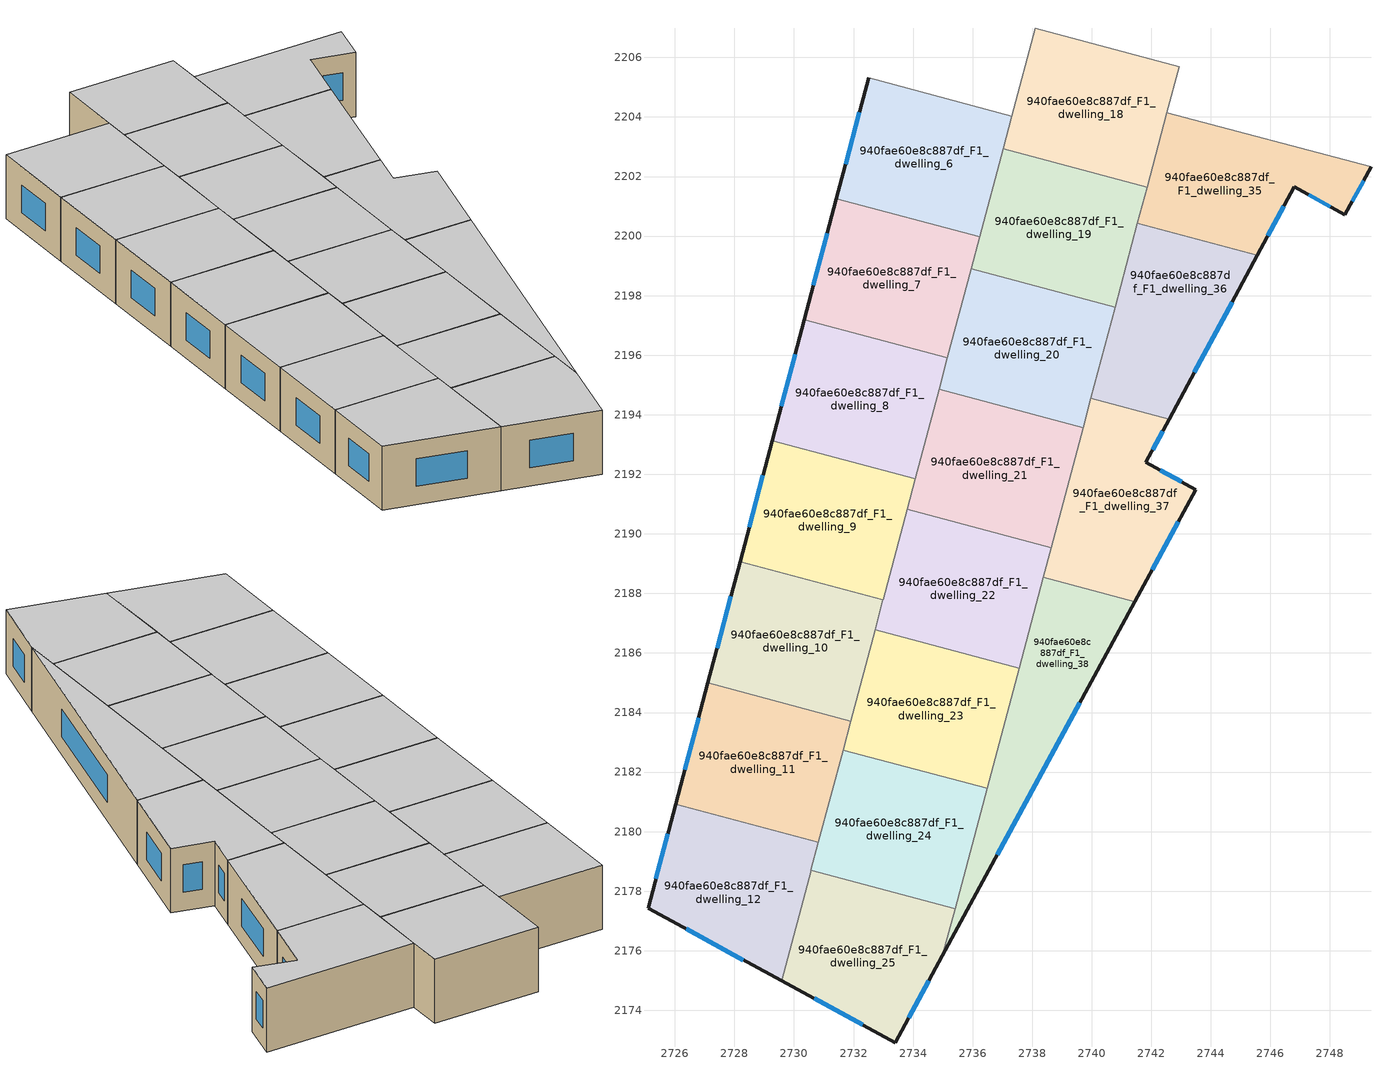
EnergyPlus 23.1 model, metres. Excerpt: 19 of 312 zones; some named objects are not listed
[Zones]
940fae60e8c887df_F1_dwelling_10
 floor to 940fae60e8c887df_F0_dwelling_10 (EU_floor_Construction): 2732.99,2187.78 2731.91,2183.71 2727.11,2184.99 2728.19,2189.06 z3
 wall outside (EU_wall_Construction): 2728.19,2189.06 2727.11,2184.99 z3:6
 wall to 940fae60e8c887df_F1_dwelling_11 (EU_wall_Construction): 2727.11,2184.99 2731.91,2183.71 z3:6
 wall to 940fae60e8c887df_F1_dwelling_9 (EU_wall_Construction): 2732.99,2187.78 2728.19,2189.06 z3:6
 wall to 940fae60e8c887df_F1_dwelling_23 (EU_wall_Construction): 2731.91,2183.71 2732.72,2186.78 z3:6
 wall to 940fae60e8c887df_F1_dwelling_22 (EU_wall_Construction): 2732.72,2186.78 2732.99,2187.78 z3:6
 window (EU_Window_Construction): 2727.88,2187.9 2727.42,2186.15 z3.86:5.14
 ceiling to 940fae60e8c887df_F2_dwelling_10 (EU_floor_Construction): 2731.91,2183.71 2732.99,2187.78 2728.19,2189.06 2727.11,2184.99 z6
940fae60e8c887df_F1_dwelling_11
 floor to 940fae60e8c887df_F0_dwelling_11 (EU_floor_Construction): 2731.91,2183.71 2730.82,2179.64 2726.03,2180.92 2727.11,2184.99 z3
 wall outside (EU_wall_Construction): 2727.11,2184.99 2726.03,2180.92 z3:6
 wall to 940fae60e8c887df_F1_dwelling_12 (EU_wall_Construction): 2726.03,2180.92 2730.82,2179.64 z3:6
 wall to 940fae60e8c887df_F1_dwelling_24 (EU_wall_Construction): 2730.82,2179.64 2731.65,2182.74 z3:6
 wall to 940fae60e8c887df_F1_dwelling_23 (EU_wall_Construction): 2731.65,2182.74 2731.91,2183.71 z3:6
 window (EU_Window_Construction): 2726.8,2183.83 2726.33,2182.08 z3.86:5.14
 ceiling to 940fae60e8c887df_F2_dwelling_11 (EU_floor_Construction): 2730.82,2179.64 2731.91,2183.71 2727.11,2184.99 2726.03,2180.92 z6
940fae60e8c887df_F1_dwelling_12
 floor to 940fae60e8c887df_F0_dwelling_12 (EU_floor_Construction): 2730.82,2179.64 2729.58,2174.99 2725.1,2177.43 2726.03,2180.92 z3
 wall outside (EU_wall_Construction): 2726.03,2180.92 2725.1,2177.43 2729.58,2174.99 z3:6
 wall to 940fae60e8c887df_F1_dwelling_25 (EU_wall_Construction): 2729.58,2174.99 2730.57,2178.7 z3:6
 wall to 940fae60e8c887df_F1_dwelling_24 (EU_wall_Construction): 2730.57,2178.7 2730.82,2179.64 z3:6
 window (EU_Window_Construction): 2726.38,2176.73 2728.3,2175.69 / 2725.76,2179.92 2725.36,2178.42 z3.86:5.14
 ceiling to 940fae60e8c887df_F2_dwelling_12 (EU_floor_Construction): 2729.58,2174.99 2730.82,2179.64 2726.03,2180.92 2725.1,2177.43 z6
940fae60e8c887df_F1_dwelling_18
 floor to 940fae60e8c887df_F0_dwelling_18 (EU_floor_Construction): 2742.94,2205.69 2741.86,2201.65 2737.03,2202.93 2738.1,2206.97 z3
 wall to 940fae60e8c887df_F1_dwelling_19 (EU_wall_Construction): 2737.03,2202.93 2741.86,2201.65 z3:6
 wall to 940fae60e8c887df_F1_dwelling_17 (EU_wall_Construction): 2742.94,2205.69 2738.1,2206.97 z3:6
 wall to 940fae60e8c887df_F1_dwelling_5 (EU_wall_Construction): 2738.1,2206.97 2737.32,2204.03 z3:6
 wall to 940fae60e8c887df_F1_dwelling_35 (EU_wall_Construction): 2741.86,2201.65 2742.53,2204.15 z3:6
 wall to 940fae60e8c887df_F1_dwelling_34 (EU_wall_Construction): 2742.53,2204.15 2742.94,2205.69 z3:6
 wall to 940fae60e8c887df_F1_dwelling_6 (EU_wall_Construction): 2737.32,2204.03 2737.03,2202.94 z3:6
 ceiling to 940fae60e8c887df_F2_dwelling_18 (EU_floor_Construction): 2741.86,2201.65 2742.94,2205.69 2738.1,2206.97 2737.03,2202.93 z6
940fae60e8c887df_F1_dwelling_19
 floor to 940fae60e8c887df_F0_dwelling_19 (EU_floor_Construction): 2741.86,2201.65 2740.79,2197.61 2735.95,2198.9 2737.03,2202.93 z3
 wall to 940fae60e8c887df_F1_dwelling_20 (EU_wall_Construction): 2735.95,2198.9 2740.79,2197.61 z3:6
 wall to 940fae60e8c887df_F1_dwelling_6 (EU_wall_Construction): 2737.03,2202.93 2736.24,2199.97 z3:6
 wall to 940fae60e8c887df_F1_dwelling_36 (EU_wall_Construction): 2740.79,2197.61 2741.54,2200.42 z3:6
 wall to 940fae60e8c887df_F1_dwelling_35 (EU_wall_Construction): 2741.54,2200.42 2741.86,2201.65 z3:6
 wall to 940fae60e8c887df_F1_dwelling_7 (EU_wall_Construction): 2736.24,2199.97 2735.95,2198.9 z3:6
 ceiling to 940fae60e8c887df_F2_dwelling_19 (EU_floor_Construction): 2740.79,2197.61 2741.86,2201.65 2737.03,2202.93 2735.95,2198.9 z6
940fae60e8c887df_F1_dwelling_20
 floor to 940fae60e8c887df_F0_dwelling_20 (EU_floor_Construction): 2740.79,2197.61 2739.71,2193.57 2734.87,2194.86 2735.95,2198.9 z3
 wall to 940fae60e8c887df_F1_dwelling_21 (EU_wall_Construction): 2734.87,2194.86 2739.71,2193.57 z3:6
 wall to 940fae60e8c887df_F1_dwelling_7 (EU_wall_Construction): 2735.95,2198.9 2735.16,2195.91 z3:6
 wall to 940fae60e8c887df_F1_dwelling_37 (EU_wall_Construction): 2739.71,2193.57 2739.97,2194.56 z3:6
 wall to 940fae60e8c887df_F1_dwelling_36 (EU_wall_Construction): 2739.97,2194.56 2740.79,2197.61 z3:6
 wall to 940fae60e8c887df_F1_dwelling_8 (EU_wall_Construction): 2735.16,2195.91 2734.87,2194.86 z3:6
 ceiling to 940fae60e8c887df_F2_dwelling_20 (EU_floor_Construction): 2739.71,2193.57 2740.79,2197.61 2735.95,2198.9 2734.87,2194.86 z6
940fae60e8c887df_F1_dwelling_21
 floor to 940fae60e8c887df_F0_dwelling_21 (EU_floor_Construction): 2739.71,2193.57 2738.64,2189.53 2733.8,2190.82 2734.87,2194.86 z3
 wall to 940fae60e8c887df_F1_dwelling_22 (EU_wall_Construction): 2733.8,2190.82 2738.64,2189.53 z3:6
 wall to 940fae60e8c887df_F1_dwelling_8 (EU_wall_Construction): 2734.87,2194.86 2734.07,2191.85 z3:6
 wall to 940fae60e8c887df_F1_dwelling_37 (EU_wall_Construction): 2738.64,2189.53 2739.71,2193.57 z3:6
 wall to 940fae60e8c887df_F1_dwelling_9 (EU_wall_Construction): 2734.07,2191.85 2733.8,2190.82 z3:6
 ceiling to 940fae60e8c887df_F2_dwelling_21 (EU_floor_Construction): 2738.64,2189.53 2739.71,2193.57 2734.87,2194.86 2733.8,2190.82 z6
940fae60e8c887df_F1_dwelling_22
 floor to 940fae60e8c887df_F0_dwelling_22 (EU_floor_Construction): 2738.64,2189.53 2737.56,2185.49 2732.72,2186.78 2733.8,2190.82 z3
 wall to 940fae60e8c887df_F1_dwelling_23 (EU_wall_Construction): 2732.72,2186.78 2737.56,2185.49 z3:6
 wall to 940fae60e8c887df_F1_dwelling_9 (EU_wall_Construction): 2733.8,2190.82 2732.99,2187.78 z3:6
 wall to 940fae60e8c887df_F1_dwelling_38 (EU_wall_Construction): 2737.56,2185.49 2738.37,2188.54 z3:6
 wall to 940fae60e8c887df_F1_dwelling_37 (EU_wall_Construction): 2738.37,2188.54 2738.63,2189.53 z3:6
 ceiling to 940fae60e8c887df_F2_dwelling_22 (EU_floor_Construction): 2737.56,2185.49 2738.64,2189.53 2733.8,2190.82 2732.72,2186.78 z6
940fae60e8c887df_F1_dwelling_23
 floor to 940fae60e8c887df_F0_dwelling_23 (EU_floor_Construction): 2737.56,2185.49 2736.48,2181.45 2731.65,2182.74 2732.72,2186.78 z3
 wall to 940fae60e8c887df_F1_dwelling_24 (EU_wall_Construction): 2731.65,2182.74 2736.48,2181.45 z3:6
 wall to 940fae60e8c887df_F1_dwelling_38 (EU_wall_Construction): 2736.48,2181.45 2737.56,2185.49 z3:6
 ceiling to 940fae60e8c887df_F2_dwelling_23 (EU_floor_Construction): 2736.48,2181.45 2737.56,2185.49 2732.72,2186.78 2731.65,2182.74 z6
940fae60e8c887df_F1_dwelling_24
 floor to 940fae60e8c887df_F0_dwelling_24 (EU_floor_Construction): 2736.48,2181.45 2735.41,2177.41 2730.57,2178.7 2731.65,2182.74 z3
 wall to 940fae60e8c887df_F1_dwelling_25 (EU_wall_Construction): 2730.57,2178.7 2735.41,2177.41 z3:6
 wall to 940fae60e8c887df_F1_dwelling_38 (EU_wall_Construction): 2735.41,2177.41 2736.48,2181.45 z3:6
 ceiling to 940fae60e8c887df_F2_dwelling_24 (EU_floor_Construction): 2735.41,2177.41 2736.48,2181.45 2731.65,2182.74 2730.57,2178.7 z6
940fae60e8c887df_F1_dwelling_25
 floor to 940fae60e8c887df_F0_dwelling_25 (EU_floor_Construction): 2735.41,2177.41 2734.99,2175.83 2733.4,2172.92 2729.58,2174.99 2730.57,2178.7 z3
 wall outside (EU_wall_Construction): 2729.58,2174.99 2733.4,2172.92 2734.99,2175.83 z3:6
 wall to 940fae60e8c887df_F1_dwelling_38 (EU_wall_Construction): 2734.99,2175.83 2735.41,2177.41 z3:6
 window (EU_Window_Construction): 2733.86,2173.75 2734.53,2175 / 2730.68,2174.4 2732.31,2173.51 z3.86:5.14
 ceiling to 940fae60e8c887df_F2_dwelling_25 (EU_floor_Construction): 2733.4,2172.92 2734.99,2175.83 2735.41,2177.41 2730.57,2178.7 2729.58,2174.99 z6
940fae60e8c887df_F1_dwelling_35
 floor to 940fae60e8c887df_F0_dwelling_35 (EU_floor_Construction): 2749.38,2202.32 2748.51,2200.71 2746.8,2201.65 2745.56,2199.35 2741.54,2200.42 2742.53,2204.15 z3
 wall outside (EU_wall_Construction): 2745.56,2199.35 2746.8,2201.65 2748.51,2200.71 2749.38,2202.32 z3:6
 wall to 940fae60e8c887df_F1_dwelling_36 (EU_wall_Construction): 2741.54,2200.42 2745.56,2199.35 z3:6
 wall to 940fae60e8c887df_F1_dwelling_34 (EU_wall_Construction): 2749.38,2202.32 2742.53,2204.15 z3:6
 window (EU_Window_Construction): 2748.75,2201.17 2749.13,2201.86 / 2747.29,2201.38 2748.02,2200.98 / 2745.92,2200.01 2746.45,2200.99 z3.86:5.14
 ceiling to 940fae60e8c887df_F2_dwelling_35 (EU_floor_Construction): 2748.51,2200.71 2749.38,2202.32 2742.53,2204.15 2741.54,2200.42 2745.56,2199.35 2746.8,2201.65 z6
940fae60e8c887df_F1_dwelling_36
 floor to 940fae60e8c887df_F0_dwelling_36 (EU_floor_Construction): 2745.56,2199.35 2742.6,2193.86 2739.97,2194.56 2741.54,2200.42 z3
 wall outside (EU_wall_Construction): 2742.6,2193.86 2745.56,2199.35 z3:6
 wall to 940fae60e8c887df_F1_dwelling_37 (EU_wall_Construction): 2739.97,2194.56 2742.6,2193.86 z3:6
 window (EU_Window_Construction): 2743.45,2195.43 2744.72,2197.78 z3.86:5.14
 ceiling to 940fae60e8c887df_F2_dwelling_36 (EU_floor_Construction): 2742.6,2193.86 2745.56,2199.35 2741.54,2200.42 2739.97,2194.56 z6
940fae60e8c887df_F1_dwelling_37
 floor to 940fae60e8c887df_F0_dwelling_37 (EU_floor_Construction): 2742.6,2193.86 2741.82,2192.4 2743.49,2191.49 2741.45,2187.72 2738.37,2188.54 2739.97,2194.56 z3
 wall outside (EU_wall_Construction): 2741.45,2187.72 2743.49,2191.49 2741.82,2192.4 2742.6,2193.86 z3:6
 wall to 940fae60e8c887df_F1_dwelling_38 (EU_wall_Construction): 2738.37,2188.54 2741.45,2187.72 z3:6
 window (EU_Window_Construction): 2742.05,2192.82 2742.38,2193.44 / 2743.02,2191.75 2742.3,2192.14 / 2742.03,2188.8 2742.91,2190.41 z3.86:5.14
 ceiling to 940fae60e8c887df_F2_dwelling_37 (EU_floor_Construction): 2741.45,2187.72 2743.49,2191.49 2741.82,2192.4 2742.6,2193.86 2739.97,2194.56 2738.37,2188.54 z6
940fae60e8c887df_F1_dwelling_38
 floor to 940fae60e8c887df_F0_dwelling_38 (EU_floor_Construction): 2741.45,2187.72 2734.99,2175.83 2738.37,2188.54 z3
 wall outside (EU_wall_Construction): 2734.99,2175.83 2741.45,2187.72 z3:6
 window (EU_Window_Construction): 2736.83,2179.23 2739.6,2184.32 z3.86:5.14
 ceiling to 940fae60e8c887df_F2_dwelling_38 (EU_floor_Construction): 2734.99,2175.83 2741.45,2187.72 2738.37,2188.54 z6
940fae60e8c887df_F1_dwelling_6
 floor to 940fae60e8c887df_F0_dwelling_6 (EU_floor_Construction): 2737.32,2204.03 2736.24,2199.97 2731.43,2201.25 2732.5,2205.31 z3
 wall outside (EU_wall_Construction): 2732.5,2205.31 2731.43,2201.25 z3:6
 wall to 940fae60e8c887df_F1_dwelling_7 (EU_wall_Construction): 2731.43,2201.25 2736.24,2199.97 z3:6
 wall to 940fae60e8c887df_F1_dwelling_5 (EU_wall_Construction): 2737.32,2204.03 2732.5,2205.31 z3:6
 window (EU_Window_Construction): 2732.2,2204.15 2731.73,2202.41 z3.86:5.14
 ceiling to 940fae60e8c887df_F2_dwelling_6 (EU_floor_Construction): 2736.24,2199.97 2737.32,2204.03 2732.5,2205.31 2731.43,2201.25 z6
940fae60e8c887df_F1_dwelling_7
 floor to 940fae60e8c887df_F0_dwelling_7 (EU_floor_Construction): 2736.24,2199.97 2735.16,2195.91 2730.35,2197.19 2731.43,2201.25 z3
 wall outside (EU_wall_Construction): 2731.43,2201.25 2730.35,2197.19 z3:6
 wall to 940fae60e8c887df_F1_dwelling_8 (EU_wall_Construction): 2730.35,2197.19 2735.16,2195.91 z3:6
 window (EU_Window_Construction): 2731.12,2200.09 2730.66,2198.35 z3.86:5.14
 ceiling to 940fae60e8c887df_F2_dwelling_7 (EU_floor_Construction): 2735.16,2195.91 2736.24,2199.97 2731.43,2201.25 2730.35,2197.19 z6
940fae60e8c887df_F1_dwelling_8
 floor to 940fae60e8c887df_F0_dwelling_8 (EU_floor_Construction): 2735.16,2195.91 2734.07,2191.85 2729.27,2193.13 2730.35,2197.19 z3
 wall outside (EU_wall_Construction): 2730.35,2197.19 2729.27,2193.13 z3:6
 wall to 940fae60e8c887df_F1_dwelling_9 (EU_wall_Construction): 2729.27,2193.13 2734.07,2191.85 z3:6
 window (EU_Window_Construction): 2730.04,2196.03 2729.58,2194.29 z3.86:5.14
 ceiling to 940fae60e8c887df_F2_dwelling_8 (EU_floor_Construction): 2734.07,2191.85 2735.16,2195.91 2730.35,2197.19 2729.27,2193.13 z6
940fae60e8c887df_F1_dwelling_9
 floor to 940fae60e8c887df_F0_dwelling_9 (EU_floor_Construction): 2734.07,2191.85 2732.99,2187.78 2728.19,2189.06 2729.27,2193.13 z3
 wall outside (EU_wall_Construction): 2729.27,2193.13 2728.19,2189.06 z3:6
 window (EU_Window_Construction): 2728.96,2191.97 2728.5,2190.22 z3.86:5.14
 ceiling to 940fae60e8c887df_F2_dwelling_9 (EU_floor_Construction): 2732.99,2187.78 2734.07,2191.85 2729.27,2193.13 2728.19,2189.06 z6
[Building]
EU S2 Campaign: North Axis=0; Terrain=City; Solar Distribution=FullExterior
[Site:Location]
Helsinki-Vantaa.AP: Latitude=60.317; Longitude=24.963; Time Zone=2; Elevation=54.6
[SizingPeriod:WeatherFileDays]
AnnualSizingPeriod: Begin Month=1; Begin Day of Month=1; End Month=12; End Day of Month=31; Day of Week for Start Day=Monday; Use Weather File Daylight Saving Period=No; Use Weather File Rain and Snow Indicators=No
[MATERIAL]
EU_InternalMass_Material: Roughness=MediumRough; Thickness=0.1; Conductivity=1; Density=1800; Specific Heat=900; Thermal Absorptance=0.9; Solar Absorptance=0.7; Visible Absorptance=0.7
[MATERIAL:NOMASS] Roughness=MediumRough; Thermal Absorptance=0.9; Solar Absorptance=0.7; Visible Absorptance=0.7
Name | Thermal Resistance
EU_wall_NoMass | 5.91765
EU_floor_NoMass | 6.2875
[WINDOWMATERIAL:SIMPLEGLAZINGSYSTEM]
EU_Window_SimpleGlazing: UFactor=0.994035; Solar Heat Gain Coefficient=0.7; Visible Transmittance=0.7
[CONSTRUCTION]
EU_wall_Construction: EU_wall_NoMass
EU_floor_Construction: EU_floor_NoMass
EU_Window_Construction: EU_Window_SimpleGlazing
EU_InternalMass_Construction: EU_InternalMass_Material
[ZONE] Type=1; Multiplier=1; Ceiling Height=autocalculate; Floor Area=autocalculate; Part of Total Floor Area=Yes
Name | Volume
940fae60e8c887df_F1_dwelling_10 | 62.748
940fae60e8c887df_F1_dwelling_11; 940fae60e8c887df_F1_dwelling_19; 940fae60e8c887df_F1_dwelling_22; 940fae60e8c887df_F1_dwelling_23 | 62.7598
940fae60e8c887df_F1_dwelling_12 | 62.7502
940fae60e8c887df_F1_dwelling_18 | 62.7671
940fae60e8c887df_F1_dwelling_20 | 62.759
940fae60e8c887df_F1_dwelling_21; 940fae60e8c887df_F1_dwelling_24 | 62.7605
940fae60e8c887df_F1_dwelling_25 | 62.7678
940fae60e8c887df_F1_dwelling_35 | 62.7576
940fae60e8c887df_F1_dwelling_36 | 62.7495
940fae60e8c887df_F1_dwelling_37 | 62.7517
940fae60e8c887df_F1_dwelling_38 | 62.7488
940fae60e8c887df_F1_dwelling_6; 940fae60e8c887df_F1_dwelling_7 | 62.751
940fae60e8c887df_F1_dwelling_8 | 62.7561
940fae60e8c887df_F1_dwelling_9 | 62.7429
[INTERNALMASS] Construction=EU_InternalMass_Construction
Name | Zone or ZoneList | Surface Area
940fae60e8c887df_F1_dwelling_6_EU_InternalMass | 940fae60e8c887df_F1_dwelling_6 | 20.9168
940fae60e8c887df_F1_dwelling_7_EU_InternalMass | 940fae60e8c887df_F1_dwelling_7 | 20.9174
940fae60e8c887df_F1_dwelling_8_EU_InternalMass | 940fae60e8c887df_F1_dwelling_8 | 20.9185
940fae60e8c887df_F1_dwelling_9_EU_InternalMass | 940fae60e8c887df_F1_dwelling_9 | 20.9143
940fae60e8c887df_F1_dwelling_10_EU_InternalMass | 940fae60e8c887df_F1_dwelling_10 | 20.9162
940fae60e8c887df_F1_dwelling_11_EU_InternalMass | 940fae60e8c887df_F1_dwelling_11 | 20.92
940fae60e8c887df_F1_dwelling_12_EU_InternalMass | 940fae60e8c887df_F1_dwelling_12 | 20.9169
940fae60e8c887df_F1_dwelling_18_EU_InternalMass | 940fae60e8c887df_F1_dwelling_18 | 20.9225
940fae60e8c887df_F1_dwelling_19_EU_InternalMass | 940fae60e8c887df_F1_dwelling_19 | 20.9199
940fae60e8c887df_F1_dwelling_20_EU_InternalMass | 940fae60e8c887df_F1_dwelling_20 | 20.9199
940fae60e8c887df_F1_dwelling_21_EU_InternalMass | 940fae60e8c887df_F1_dwelling_21 | 20.9199
940fae60e8c887df_F1_dwelling_22_EU_InternalMass | 940fae60e8c887df_F1_dwelling_22 | 20.9199
940fae60e8c887df_F1_dwelling_23_EU_InternalMass | 940fae60e8c887df_F1_dwelling_23 | 20.9199
940fae60e8c887df_F1_dwelling_24_EU_InternalMass | 940fae60e8c887df_F1_dwelling_24 | 20.9199
940fae60e8c887df_F1_dwelling_25_EU_InternalMass | 940fae60e8c887df_F1_dwelling_25 | 20.9226
940fae60e8c887df_F1_dwelling_35_EU_InternalMass | 940fae60e8c887df_F1_dwelling_35 | 20.9193
940fae60e8c887df_F1_dwelling_36_EU_InternalMass | 940fae60e8c887df_F1_dwelling_36 | 20.9166
940fae60e8c887df_F1_dwelling_37_EU_InternalMass | 940fae60e8c887df_F1_dwelling_37 | 20.9171
940fae60e8c887df_F1_dwelling_38_EU_InternalMass | 940fae60e8c887df_F1_dwelling_38 | 20.9163
[OTHEREQUIPMENT] Fuel Type=Electricity; Design Level Calculation Method=Watts/Area; Power per Zone Floor Area=1; Fraction Latent=0; Fraction Radiant=0; Fraction Lost=0; Carbon Dioxide Generation Rate=0; EndUse Subcategory=EU_Step8_InternalGains
Name | Zone or ZoneList or Space or SpaceList | Schedule
EU_Step8_InternalGain_940fae60e8c887df_F1_dwelling_6_f000 | 940fae60e8c887df_F1_dwelling_6 | EU_Step8_GainSchedule_940fae60e8c887df_F1_dwelling_6_f000
EU_Step8_InternalGain_940fae60e8c887df_F1_dwelling_7_f000 | 940fae60e8c887df_F1_dwelling_7 | EU_Step8_GainSchedule_940fae60e8c887df_F1_dwelling_7_f000
EU_Step8_InternalGain_940fae60e8c887df_F1_dwelling_8_f000 | 940fae60e8c887df_F1_dwelling_8 | EU_Step8_GainSchedule_940fae60e8c887df_F1_dwelling_8_f000
EU_Step8_InternalGain_940fae60e8c887df_F1_dwelling_9_f000 | 940fae60e8c887df_F1_dwelling_9 | EU_Step8_GainSchedule_940fae60e8c887df_F1_dwelling_9_f000
EU_Step8_InternalGain_940fae60e8c887df_F1_dwelling_10_f000 | 940fae60e8c887df_F1_dwelling_10 | EU_Step8_GainSchedule_940fae60e8c887df_F1_dwelling_10_f000
EU_Step8_InternalGain_940fae60e8c887df_F1_dwelling_11_f000 | 940fae60e8c887df_F1_dwelling_11 | EU_Step8_GainSchedule_940fae60e8c887df_F1_dwelling_11_f000
EU_Step8_InternalGain_940fae60e8c887df_F1_dwelling_12_f000 | 940fae60e8c887df_F1_dwelling_12 | EU_Step8_GainSchedule_940fae60e8c887df_F1_dwelling_12_f000
EU_Step8_InternalGain_940fae60e8c887df_F1_dwelling_18_f000 | 940fae60e8c887df_F1_dwelling_18 | EU_Step8_GainSchedule_940fae60e8c887df_F1_dwelling_18_f000
EU_Step8_InternalGain_940fae60e8c887df_F1_dwelling_19_f000 | 940fae60e8c887df_F1_dwelling_19 | EU_Step8_GainSchedule_940fae60e8c887df_F1_dwelling_19_f000
EU_Step8_InternalGain_940fae60e8c887df_F1_dwelling_20_f000 | 940fae60e8c887df_F1_dwelling_20 | EU_Step8_GainSchedule_940fae60e8c887df_F1_dwelling_20_f000
EU_Step8_InternalGain_940fae60e8c887df_F1_dwelling_21_f000 | 940fae60e8c887df_F1_dwelling_21 | EU_Step8_GainSchedule_940fae60e8c887df_F1_dwelling_21_f000
EU_Step8_InternalGain_940fae60e8c887df_F1_dwelling_22_f000 | 940fae60e8c887df_F1_dwelling_22 | EU_Step8_GainSchedule_940fae60e8c887df_F1_dwelling_22_f000
EU_Step8_InternalGain_940fae60e8c887df_F1_dwelling_23_f000 | 940fae60e8c887df_F1_dwelling_23 | EU_Step8_GainSchedule_940fae60e8c887df_F1_dwelling_23_f000
EU_Step8_InternalGain_940fae60e8c887df_F1_dwelling_24_f000 | 940fae60e8c887df_F1_dwelling_24 | EU_Step8_GainSchedule_940fae60e8c887df_F1_dwelling_24_f000
EU_Step8_InternalGain_940fae60e8c887df_F1_dwelling_25_f000 | 940fae60e8c887df_F1_dwelling_25 | EU_Step8_GainSchedule_940fae60e8c887df_F1_dwelling_25_f000
EU_Step8_InternalGain_940fae60e8c887df_F1_dwelling_35_f000 | 940fae60e8c887df_F1_dwelling_35 | EU_Step8_GainSchedule_940fae60e8c887df_F1_dwelling_35_f000
EU_Step8_InternalGain_940fae60e8c887df_F1_dwelling_36_f000 | 940fae60e8c887df_F1_dwelling_36 | EU_Step8_GainSchedule_940fae60e8c887df_F1_dwelling_36_f000
EU_Step8_InternalGain_940fae60e8c887df_F1_dwelling_37_f000 | 940fae60e8c887df_F1_dwelling_37 | EU_Step8_GainSchedule_940fae60e8c887df_F1_dwelling_37_f000
EU_Step8_InternalGain_940fae60e8c887df_F1_dwelling_38_f000 | 940fae60e8c887df_F1_dwelling_38 | EU_Step8_GainSchedule_940fae60e8c887df_F1_dwelling_38_f000
[ZONEVENTILATION:DESIGNFLOWRATE] Schedule=EU_AlwaysOn; Design Flow Rate Calculation Method=AirChanges/Hour; Air Changes per Hour=0.596421; Ventilation Type=Natural; Fan Pressure Rise=0; Fan Total Efficiency=1; Constant Term Coefficient=1; Temperature Term Coefficient=0; Velocity Term Coefficient=0; Velocity Squared Term Coefficient=0; Minimum Indoor Temperature=-100; Maximum Indoor Temperature=100; Delta Temperature=-100; Minimum Outdoor Temperature=-100; Maximum Outdoor Temperature=100; Maximum Wind Speed=40
Name | Zone or ZoneList or Space or SpaceList
EU_ConstantAir_940fae60e8c887df_F1_dwelling_6 | 940fae60e8c887df_F1_dwelling_6
EU_ConstantAir_940fae60e8c887df_F1_dwelling_7 | 940fae60e8c887df_F1_dwelling_7
EU_ConstantAir_940fae60e8c887df_F1_dwelling_8 | 940fae60e8c887df_F1_dwelling_8
EU_ConstantAir_940fae60e8c887df_F1_dwelling_9 | 940fae60e8c887df_F1_dwelling_9
EU_ConstantAir_940fae60e8c887df_F1_dwelling_10 | 940fae60e8c887df_F1_dwelling_10
EU_ConstantAir_940fae60e8c887df_F1_dwelling_11 | 940fae60e8c887df_F1_dwelling_11
EU_ConstantAir_940fae60e8c887df_F1_dwelling_12 | 940fae60e8c887df_F1_dwelling_12
EU_ConstantAir_940fae60e8c887df_F1_dwelling_18 | 940fae60e8c887df_F1_dwelling_18
EU_ConstantAir_940fae60e8c887df_F1_dwelling_19 | 940fae60e8c887df_F1_dwelling_19
EU_ConstantAir_940fae60e8c887df_F1_dwelling_20 | 940fae60e8c887df_F1_dwelling_20
EU_ConstantAir_940fae60e8c887df_F1_dwelling_21 | 940fae60e8c887df_F1_dwelling_21
EU_ConstantAir_940fae60e8c887df_F1_dwelling_22 | 940fae60e8c887df_F1_dwelling_22
EU_ConstantAir_940fae60e8c887df_F1_dwelling_23 | 940fae60e8c887df_F1_dwelling_23
EU_ConstantAir_940fae60e8c887df_F1_dwelling_24 | 940fae60e8c887df_F1_dwelling_24
EU_ConstantAir_940fae60e8c887df_F1_dwelling_25 | 940fae60e8c887df_F1_dwelling_25
EU_ConstantAir_940fae60e8c887df_F1_dwelling_35 | 940fae60e8c887df_F1_dwelling_35
EU_ConstantAir_940fae60e8c887df_F1_dwelling_36 | 940fae60e8c887df_F1_dwelling_36
EU_ConstantAir_940fae60e8c887df_F1_dwelling_37 | 940fae60e8c887df_F1_dwelling_37
EU_ConstantAir_940fae60e8c887df_F1_dwelling_38 | 940fae60e8c887df_F1_dwelling_38
[HVACTEMPLATE:ZONE:IDEALLOADSAIRSYSTEM] System Availability Schedule=EU_AlwaysOn; Maximum Heating Supply Air Temperature=50; Minimum Cooling Supply Air Temperature=13; Maximum Heating Supply Air Humidity Ratio=0.0156; Minimum Cooling Supply Air Humidity Ratio=0.0077; Heating Limit=NoLimit; Cooling Limit=NoLimit; Heating Availability Schedule=EU_AlwaysOn; Cooling Availability Schedule=EU_CoolingOff; Dehumidification Control Type=ConstantSensibleHeatRatio; Cooling Sensible Heat Ratio=0.7; Dehumidification Setpoint=60; Humidification Control Type=None; Humidification Setpoint=30; Outdoor Air Method=None; Outdoor Air Flow Rate per Person=0.00944; Outdoor Air Flow Rate per Zone Floor Area=0; Outdoor Air Flow Rate per Zone=0; Demand Controlled Ventilation Type=None; Outdoor Air Economizer Type=NoEconomizer; Heat Recovery Type=None; Sensible Heat Recovery Effectiveness=0.7; Latent Heat Recovery Effectiveness=0.65
Name | Template Thermostat
940fae60e8c887df_F1_dwelling_6 | EU_HeatOnly_940fae60e8c887df_F1_dwelling_6
940fae60e8c887df_F1_dwelling_7 | EU_HeatOnly_940fae60e8c887df_F1_dwelling_7
940fae60e8c887df_F1_dwelling_8 | EU_HeatOnly_940fae60e8c887df_F1_dwelling_8
940fae60e8c887df_F1_dwelling_9 | EU_HeatOnly_940fae60e8c887df_F1_dwelling_9
940fae60e8c887df_F1_dwelling_10 | EU_HeatOnly_940fae60e8c887df_F1_dwelling_10
940fae60e8c887df_F1_dwelling_11 | EU_HeatOnly_940fae60e8c887df_F1_dwelling_11
940fae60e8c887df_F1_dwelling_12 | EU_HeatOnly_940fae60e8c887df_F1_dwelling_12
940fae60e8c887df_F1_dwelling_18 | EU_HeatOnly_940fae60e8c887df_F1_dwelling_18
940fae60e8c887df_F1_dwelling_19 | EU_HeatOnly_940fae60e8c887df_F1_dwelling_19
940fae60e8c887df_F1_dwelling_20 | EU_HeatOnly_940fae60e8c887df_F1_dwelling_20
940fae60e8c887df_F1_dwelling_21 | EU_HeatOnly_940fae60e8c887df_F1_dwelling_21
940fae60e8c887df_F1_dwelling_22 | EU_HeatOnly_940fae60e8c887df_F1_dwelling_22
940fae60e8c887df_F1_dwelling_23 | EU_HeatOnly_940fae60e8c887df_F1_dwelling_23
940fae60e8c887df_F1_dwelling_24 | EU_HeatOnly_940fae60e8c887df_F1_dwelling_24
940fae60e8c887df_F1_dwelling_25 | EU_HeatOnly_940fae60e8c887df_F1_dwelling_25
940fae60e8c887df_F1_dwelling_35 | EU_HeatOnly_940fae60e8c887df_F1_dwelling_35
940fae60e8c887df_F1_dwelling_36 | EU_HeatOnly_940fae60e8c887df_F1_dwelling_36
940fae60e8c887df_F1_dwelling_37 | EU_HeatOnly_940fae60e8c887df_F1_dwelling_37
940fae60e8c887df_F1_dwelling_38 | EU_HeatOnly_940fae60e8c887df_F1_dwelling_38
[SIZING:ZONE] Zone Cooling Design Supply Air Temperature Input Method=SupplyAirTemperature; Zone Cooling Design Supply Air Temperature=13; Zone Heating Design Supply Air Temperature Input Method=SupplyAirTemperature; Zone Heating Design Supply Air Temperature=50; Zone Cooling Design Supply Air Humidity Ratio=0.008; Zone Heating Design Supply Air Humidity Ratio=0.008; Cooling Design Air Flow Method=DesignDay; Cooling Design Air Flow Rate=0; Cooling Minimum Air Flow per Zone Floor Area=0.000762; Cooling Minimum Air Flow=0; Cooling Minimum Air Flow Fraction=0.2; Heating Design Air Flow Method=DesignDay; Heating Design Air Flow Rate=0; Heating Maximum Air Flow per Zone Floor Area=0.002032; Heating Maximum Air Flow=0.141576; Heating Maximum Air Flow Fraction=0.3; Account for Dedicated Outdoor Air System=No; Dedicated Outdoor Air System Control Strategy=NeutralSupplyAir; Dedicated Outdoor Air Low Setpoint Temperature for Design=autosize; Dedicated Outdoor Air High Setpoint Temperature for Design=autosize; Zone Load Sizing Method=Sensible Load Only No Latent Load; Zone Latent Cooling Design Supply Air Humidity Ratio Input Method=HumidityRatioDifference; Zone Cooling Design Supply Air Humidity Ratio Difference=0.005; Zone Latent Heating Design Supply Air Humidity Ratio Input Method=HumidityRatioDifference; Zone Humidification Design Supply Air Humidity Ratio Difference=0.005
940fae60e8c887df_F1_dwelling_6; 940fae60e8c887df_F1_dwelling_7; 940fae60e8c887df_F1_dwelling_8; 940fae60e8c887df_F1_dwelling_9; 940fae60e8c887df_F1_dwelling_10; 940fae60e8c887df_F1_dwelling_11; 940fae60e8c887df_F1_dwelling_12; 940fae60e8c887df_F1_dwelling_18; 940fae60e8c887df_F1_dwelling_19; 940fae60e8c887df_F1_dwelling_20; 940fae60e8c887df_F1_dwelling_21; 940fae60e8c887df_F1_dwelling_22; 940fae60e8c887df_F1_dwelling_23; 940fae60e8c887df_F1_dwelling_24; 940fae60e8c887df_F1_dwelling_25; 940fae60e8c887df_F1_dwelling_35; 940fae60e8c887df_F1_dwelling_36; 940fae60e8c887df_F1_dwelling_37; 940fae60e8c887df_F1_dwelling_38
[SCHEDULE:CONSTANT]
Name | Hourly Value
EU_AlwaysOn | 1
EU_CoolingOff | 0
[SCHEDULE:FILE] Column Number=1; Rows to Skip at Top=0; Number of Hours of Data=8760; Column Separator=Comma; Interpolate to Timestep=No; Minutes per Item=60; Adjust Schedule for Daylight Savings=Yes
Name | File
EU_Step8_GainSchedule_940fae60e8c887df_F1_dwelling_6_f000 | ../../schedules/940fae60e8c887df/940fae60e8c887df_F1_dwelling_6_f000_gain.csv
EU_Step8_GainSchedule_940fae60e8c887df_F1_dwelling_7_f000 | ../../schedules/940fae60e8c887df/940fae60e8c887df_F1_dwelling_7_f000_gain.csv
EU_Step8_GainSchedule_940fae60e8c887df_F1_dwelling_8_f000 | ../../schedules/940fae60e8c887df/940fae60e8c887df_F1_dwelling_8_f000_gain.csv
EU_Step8_GainSchedule_940fae60e8c887df_F1_dwelling_9_f000 | ../../schedules/940fae60e8c887df/940fae60e8c887df_F1_dwelling_9_f000_gain.csv
EU_Step8_GainSchedule_940fae60e8c887df_F1_dwelling_10_f000 | ../../schedules/940fae60e8c887df/940fae60e8c887df_F1_dwelling_10_f000_gain.csv
EU_Step8_GainSchedule_940fae60e8c887df_F1_dwelling_11_f000 | ../../schedules/940fae60e8c887df/940fae60e8c887df_F1_dwelling_11_f000_gain.csv
EU_Step8_GainSchedule_940fae60e8c887df_F1_dwelling_12_f000 | ../../schedules/940fae60e8c887df/940fae60e8c887df_F1_dwelling_12_f000_gain.csv
EU_Step8_GainSchedule_940fae60e8c887df_F1_dwelling_18_f000 | ../../schedules/940fae60e8c887df/940fae60e8c887df_F1_dwelling_18_f000_gain.csv
EU_Step8_GainSchedule_940fae60e8c887df_F1_dwelling_19_f000 | ../../schedules/940fae60e8c887df/940fae60e8c887df_F1_dwelling_19_f000_gain.csv
EU_Step8_GainSchedule_940fae60e8c887df_F1_dwelling_20_f000 | ../../schedules/940fae60e8c887df/940fae60e8c887df_F1_dwelling_20_f000_gain.csv
EU_Step8_GainSchedule_940fae60e8c887df_F1_dwelling_21_f000 | ../../schedules/940fae60e8c887df/940fae60e8c887df_F1_dwelling_21_f000_gain.csv
EU_Step8_GainSchedule_940fae60e8c887df_F1_dwelling_22_f000 | ../../schedules/940fae60e8c887df/940fae60e8c887df_F1_dwelling_22_f000_gain.csv
EU_Step8_GainSchedule_940fae60e8c887df_F1_dwelling_23_f000 | ../../schedules/940fae60e8c887df/940fae60e8c887df_F1_dwelling_23_f000_gain.csv
EU_Step8_GainSchedule_940fae60e8c887df_F1_dwelling_24_f000 | ../../schedules/940fae60e8c887df/940fae60e8c887df_F1_dwelling_24_f000_gain.csv
EU_Step8_GainSchedule_940fae60e8c887df_F1_dwelling_25_f000 | ../../schedules/940fae60e8c887df/940fae60e8c887df_F1_dwelling_25_f000_gain.csv
EU_Step8_GainSchedule_940fae60e8c887df_F1_dwelling_35_f000 | ../../schedules/940fae60e8c887df/940fae60e8c887df_F1_dwelling_35_f000_gain.csv
EU_Step8_GainSchedule_940fae60e8c887df_F1_dwelling_36_f000 | ../../schedules/940fae60e8c887df/940fae60e8c887df_F1_dwelling_36_f000_gain.csv
EU_Step8_GainSchedule_940fae60e8c887df_F1_dwelling_37_f000 | ../../schedules/940fae60e8c887df/940fae60e8c887df_F1_dwelling_37_f000_gain.csv
EU_Step8_GainSchedule_940fae60e8c887df_F1_dwelling_38_f000 | ../../schedules/940fae60e8c887df/940fae60e8c887df_F1_dwelling_38_f000_gain.csv
